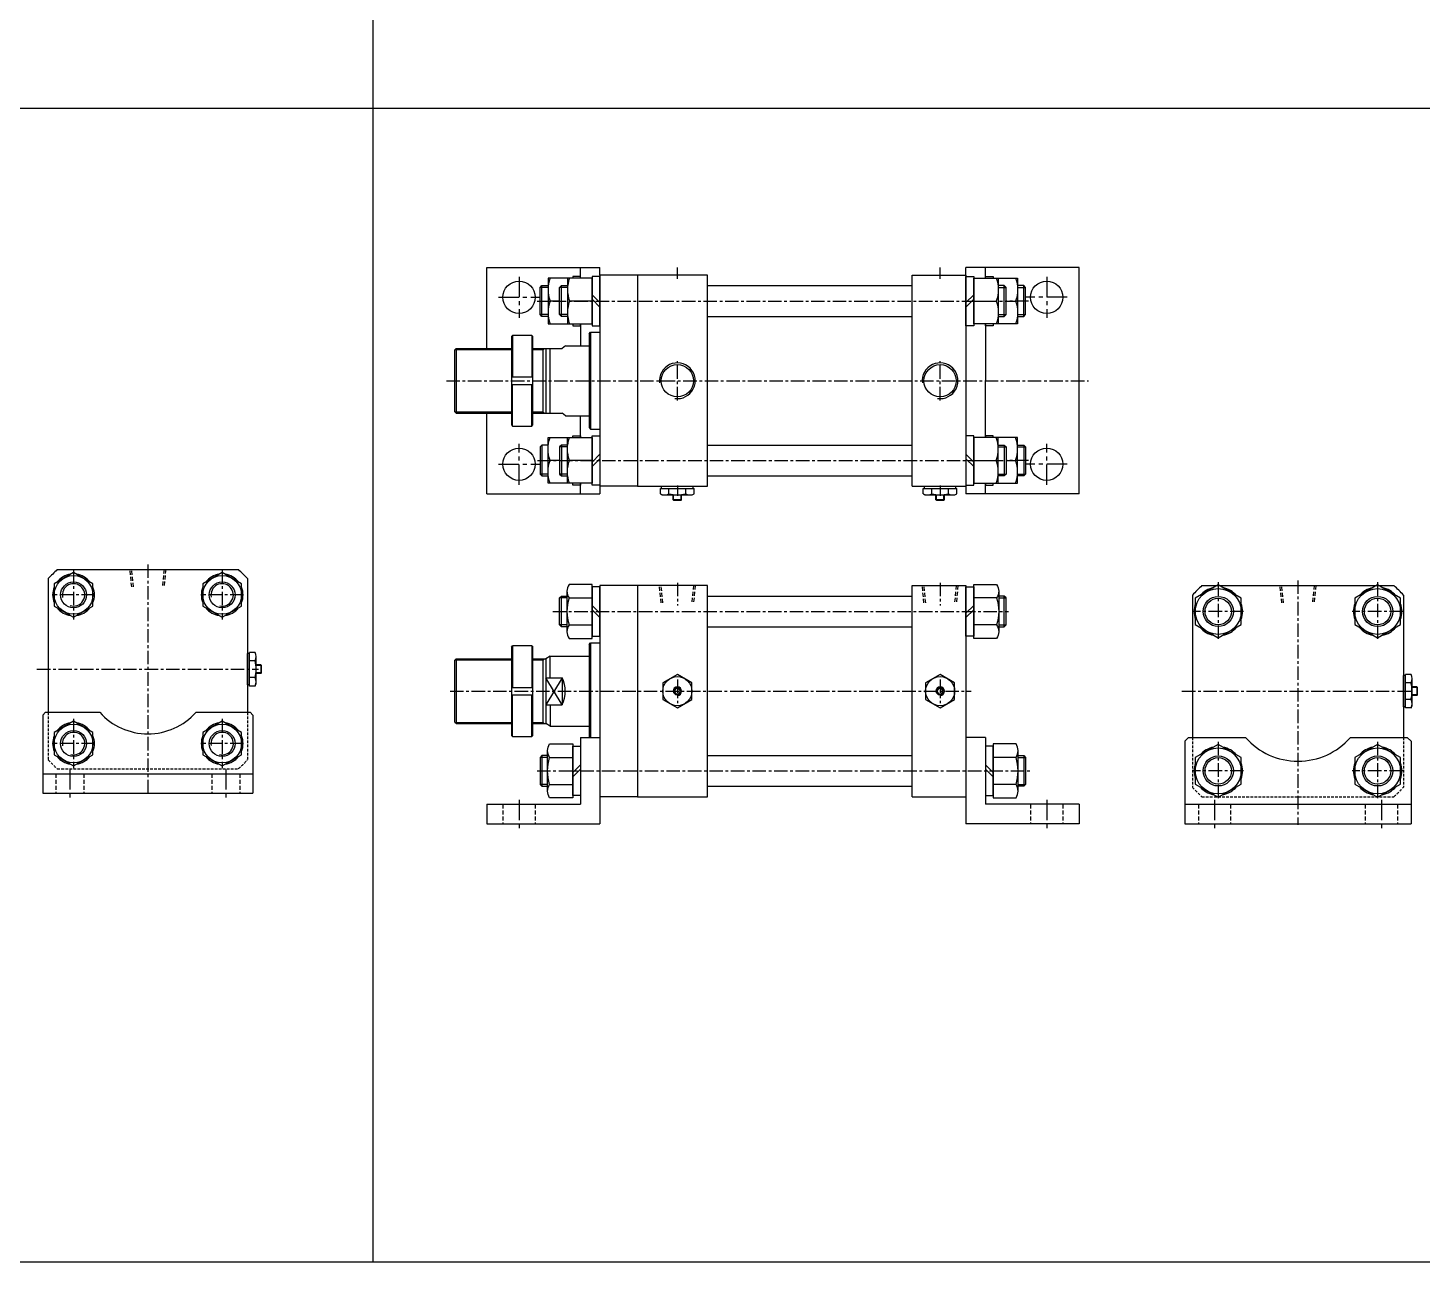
# Model space of a CAD drawing. Extents: x -819 to 7462, y 0 to 3630.
# Drawn here: x 806 to 2101, y 0 to 1146 of the extents above; entities that cross this region are included whole.
import ezdxf

# ---------------------------------------------------------------- set-up
doc = ezdxf.new("R2010")
doc.units = 0
doc.header["$LTSCALE"] = 10
doc.header["$MEASUREMENT"] = 0
for name, pattern in [('CENTER', [2, 1.25, -0.25, 0.25, -0.25]), ('CENTERX2', [4, 2.5, -0.5, 0.5, -0.5]), ('HIDDEN', [0.375, 0.25, -0.125]), ('HIDDENX2', [0.75, 0.5, -0.25])]:
    doc.linetypes.add(name, pattern=pattern)
doc.layers.get('0').update_dxf_attribs({"linetype": 'CONTINUOUS'})
for name, color, linetype in [('CEN', 1, 'CENTERX2'), ('CENTER', 1, 'CENTER'), ('HID', 2, 'HIDDENX2'), ('ML', 7, 'CONTINUOUS'), ('THIN', 3, 'CONTINUOUS')]:
    doc.layers.add(name, color=color, linetype=linetype)

msp = doc.modelspace()

# ---------------------------------------------------------------- linework, layer by layer
for p, q in [((1126.6, 0), (1126.6, 2291.6)), ((7461.9, 1070.8), (0, 1070.8)), ((7461.9, 0), (0, 0))]:
    msp.add_line(p, q)
at = {"color": 7, "linetype": 'Continuous'}
for p, q in [((1393.5, 713.2), (1393.5, 718.2)), ((1393.5, 718.2), (1399.8, 718.2)), ((1394.5, 718.2), (1394.5, 720.2)), ((1394.5, 720.2), (1423.7, 720.2)), ((1396.7, 712.2), (1421.5, 712.2)), ((1399.8, 718.2), (1424.7, 718.2)), ((1401.3, 713.2), (1401.3, 718.2)), ((1405.1, 712.5), (1405.1, 712.5)), ((1405.1, 707.7), (1405.1, 712.2)), ((1413.1, 707.7), (1413.1, 712.2)), ((1416.9, 713.2), (1416.9, 718.2)), ((1423.7, 718.2), (1423.7, 720.2)), ((1424.7, 713.2), (1424.7, 718.2)), ((1637.5, 713.2), (1637.5, 718.2)), ((1637.5, 718.2), (1643.8, 718.2)), ((1638.5, 718.2), (1638.5, 720.2)), ((1638.5, 720.2), (1667.7, 720.2)), ((1640.7, 712.2), (1665.5, 712.2)), ((1643.8, 718.2), (1668.7, 718.2)), ((1645.3, 713.2), (1645.3, 718.2)), ((1649.1, 712.5), (1649.1, 712.5)), ((1649.1, 707.7), (1649.1, 712.2)), ((1657.1, 707.7), (1657.1, 712.2)), ((1660.9, 713.2), (1660.9, 718.2)), ((1667.7, 718.2), (1667.7, 720.2)), ((1668.7, 713.2), (1668.7, 718.2)), ((1405.1, 707.7), (1405.6, 707.2)), ((1413.1, 707.7), (1405.1, 707.7)), ((1405.6, 707.2), (1412.6, 707.2)), ((1413.1, 707.7), (1412.6, 707.2)), ((1649.1, 707.7), (1649.6, 707.2)), ((1657.1, 707.7), (1649.1, 707.7)), ((1649.6, 707.2), (1656.6, 707.2)), ((1657.1, 707.7), (1656.6, 707.2)), ((1009.9, 535.8), (1009.9, 565)), ((1011.9, 565), (1009.9, 565)), ((1016.9, 566), (1011.9, 566)), ((1011.9, 541.2), (1011.9, 566)), ((1016.9, 558.2), (1011.9, 558.2)), ((1017.9, 538), (1017.9, 562.8)), ((1017.7, 546.4), (1017.7, 546.4)), ((1022.4, 554.4), (1017.9, 554.4)), ((1022.4, 546.4), (1017.9, 546.4)), ((1022.4, 554.4), (1022.9, 553.9)), ((1022.4, 554.4), (1022.4, 546.4)), ((1022.4, 546.4), (1022.9, 546.9)), ((1022.9, 546.9), (1022.9, 553.9)), ((2083.4, 515.5), (2083.4, 544.6)), ((2085.4, 544.6), (2083.4, 544.6)), ((2090.4, 545.6), (2085.4, 545.6)), ((2085.4, 520.8), (2085.4, 545.6)), ((1011.9, 535.8), (1009.9, 535.8)), ((1016.9, 542.6), (1011.9, 542.6)), ((1011.9, 534.8), (1011.9, 541.2)), ((1016.9, 534.8), (1011.9, 534.8)), ((2090.4, 537.8), (2085.4, 537.8)), ((2091.4, 517.6), (2091.4, 542.5)), ((2095.9, 534), (2091.4, 534)), ((2095.9, 534), (2096.4, 533.5)), ((2095.9, 534), (2095.9, 526)), ((2096.4, 526.5), (2096.4, 533.5)), ((2090.4, 522.2), (2085.4, 522.2)), ((2085.4, 514.5), (2085.4, 520.8)), ((2091.1, 526), (2091.1, 526)), ((2095.9, 526), (2091.4, 526)), ((2095.9, 526), (2096.4, 526.5)), ((2085.4, 515.5), (2083.4, 515.5)), ((2090.4, 514.5), (2085.4, 514.5))]:
    msp.add_line(p, q, dxfattribs=at)
for points in [[(1395.6, 522.2), (1409.1, 514.5), (1422.6, 522.2), (1422.6, 537.8), (1409.1, 545.6), (1395.6, 537.8)], [(1639.6, 522.2), (1653.1, 514.5), (1666.6, 522.2), (1666.6, 537.8), (1653.1, 545.6), (1639.6, 537.8)], [(1407.6, 532.5), (1406.2, 530), (1407.6, 527.5), (1410.5, 527.5), (1412, 530), (1410.5, 532.5)], [(1651.6, 532.5), (1650.2, 530), (1651.6, 527.5), (1654.5, 527.5), (1656, 530), (1654.5, 532.5)]]:
    msp.add_lwpolyline(points, close=True, dxfattribs=at)
for centre, radius in [((1409.1, 530), 13.5), ((1409.1, 530), 3.5), ((1653.1, 530), 13.5), ((1653.1, 530), 3.5)]:
    msp.add_circle(centre, radius, dxfattribs=at)
for centre, radius, start, end in [((1396.7, 717.8), 5.62, 235.6158, 270), ((1397.4, 720.4), 8.22, 241.7006, 298.2994), ((1409.1, 743.6), 31.3, 255.6172, 270.0141), ((1409.1, 743.6), 31.3, 269.9859, 284.3828), ((1420.8, 720.4), 8.22, 241.7006, 298.2994), ((1640.7, 717.8), 5.62, 235.6158, 270), ((1641.4, 720.4), 8.22, 241.7006, 298.2994), ((1653.1, 743.6), 31.3, 255.6172, 270.0141), ((1653.1, 743.6), 31.3, 269.9859, 284.3828), ((1664.8, 720.4), 8.22, 241.7006, 298.2994), ((1009.7, 562.1), 8.22, 331.7006, 28.2994), ((986.6, 550.4), 31.3, 359.9859, 14.3828), ((986.6, 550.4), 31.3, 345.6172, 0.0141), ((2083.2, 541.7), 8.22, 331.7006, 28.2994), ((1009.7, 538.7), 8.22, 331.7006, 28.2994), ((1012.3, 538), 5.62, 325.6158, 0), ((2060, 530), 31.3, 359.9859, 14.3828), ((2060, 530), 31.3, 345.6172, 0.0141), ((2083.2, 518.3), 8.22, 331.7006, 28.2994), ((2085.8, 517.6), 5.62, 325.6158, 0)]:
    msp.add_arc(centre, radius, start, end, dxfattribs=at)
at = {"layer": 'CEN', "color": 1, "linetype": 'CENTER', "ltscale": 1.5}
for p, q in [((1262.1, 914.7), (1262.1, 876.7)), ((1752.1, 914.7), (1752.1, 876.7)), ((1243.1, 895.7), (1281.1, 895.7)), ((1771.1, 895.7), (1733.1, 895.7)), ((1262.1, 721.7), (1262.1, 759.7)), ((1752.1, 721.7), (1752.1, 759.7)), ((1243.1, 740.7), (1281.1, 740.7)), ((1771.1, 740.7), (1733.1, 740.7)), ((844.9, 457.4), (844.9, 431.4)), ((989.9, 457.4), (989.9, 431.4)), ((1262.1, 429), (1262.1, 403)), ((1752.1, 429), (1752.1, 403)), ((1907.9, 429), (1907.9, 403)), ((2062.9, 429), (2062.9, 403))]:
    msp.add_line(p, q, dxfattribs=at)
at = {"layer": 'CENTER'}
for p, q in [((848.4, 642.4), (848.4, 596.5)), ((986.4, 642.4), (986.4, 596.5)), ((1911.4, 631.1), (1911.4, 576.9)), ((2059.4, 631.1), (2059.4, 576.9)), ((868.3, 619.4), (828.5, 619.4)), ((1006.3, 619.4), (966.5, 619.4)), ((1934.9, 604), (1887.9, 604)), ((2082.9, 604), (2035.9, 604)), ((848.4, 504.4), (848.4, 458.5)), ((986.4, 504.4), (986.4, 458.5)), ((868.3, 481.4), (828.5, 481.4)), ((1006.3, 481.4), (966.5, 481.4)), ((1911.4, 483.1), (1911.4, 428.9)), ((2059.4, 483.1), (2059.4, 428.9)), ((1934.9, 456), (1887.9, 456)), ((2082.9, 456), (2035.9, 456))]:
    msp.add_line(p, q, dxfattribs=at)
at = {"layer": 'HID', "color": 6, "linetype": 'HIDDEN', "ltscale": 1.5}
for p, q in [((831.9, 453.4), (831.9, 435.4)), ((857.9, 453.4), (857.9, 435.4)), ((976.9, 453.4), (976.9, 435.4)), ((1002.9, 453.4), (1002.9, 435.4)), ((1247.1, 425), (1247.1, 407)), ((1277.1, 425), (1277.1, 407)), ((1737.1, 425), (1737.1, 407)), ((1767.1, 425), (1767.1, 407)), ((1892.9, 425), (1892.9, 407)), ((1922.9, 425), (1922.9, 407)), ((2047.9, 425), (2047.9, 407)), ((2077.9, 425), (2077.9, 407))]:
    msp.add_line(p, q, dxfattribs=at)
at = {"layer": 'ML'}
for p, q in [((1232.1, 923.2), (1337.1, 923.2)), ((1232.1, 848.2), (1232.1, 923.2)), ((1319.1, 913.5), (1319.1, 923.2)), ((1337.1, 916.2), (1337.1, 923.2)), ((1782.1, 923.2), (1677.1, 923.2)), ((1677.1, 916.2), (1677.1, 923.2)), ((1695.1, 913.5), (1695.1, 923.2)), ((1782.1, 818.2), (1782.1, 923.2)), ((1283.4, 877.9), (1283.4, 906.5)), ((1301.4, 877.9), (1301.4, 906.5)), ((1337.1, 916.2), (1337.1, 720.2)), ((1372.1, 916.2), (1337.1, 916.2)), ((1372.1, 916.2), (1372.1, 720.2)), ((1437.1, 916.2), (1372.1, 916.2)), ((1437.1, 720.2), (1437.1, 916.2)), ((1627.1, 916.2), (1677.1, 916.2)), ((1627.1, 720.2), (1627.1, 916.2)), ((1677.1, 916.2), (1677.1, 720.2)), ((1677.1, 916.2), (1677.1, 720.2)), ((1712.7, 877.9), (1712.7, 906.5)), ((1730.7, 877.9), (1730.7, 906.5)), ((1329.9, 897.9), (1337.1, 890.7)), ((1329.9, 893.8), (1337.1, 886.6)), ((1684.3, 897.9), (1677.1, 890.7)), ((1684.3, 893.8), (1677.1, 886.6)), ((1299.7, 892.2), (1291, 892.2)), ((1329.9, 892.2), (1309, 892.2)), ((1684.3, 892.2), (1705.2, 892.2)), ((1714.4, 892.2), (1723.2, 892.2)), ((1319.1, 871), (1319.1, 850.7)), ((1695.1, 871), (1695.1, 818.2)), ((1255, 859.2), (1256, 860.2)), ((1255, 859.2), (1255, 777.2)), ((1256, 860.2), (1256, 821.7)), ((1274, 860.2), (1256, 860.2)), ((1274, 860.2), (1274, 821.7)), ((1274, 860.2), (1275, 859.2)), ((1275, 777.2), (1275, 859.2)), ((1327.1, 861.7), (1328.6, 863.2)), ((1327.1, 861.7), (1327.1, 774.7)), ((1328.6, 863.2), (1328.6, 773.2)), ((1202.1, 846.7), (1203.6, 848.2)), ((1202.1, 846.7), (1202.1, 789.7)), ((1203.6, 848.2), (1203.6, 788.2)), ((1284.1, 848.2), (1284.1, 788.2)), ((1287.1, 848.2), (1287.1, 788)), ((1291.1, 788.2), (1291.1, 848.2)), ((1305.1, 850.7), (1302.1, 848.2)), ((1255, 821.7), (1275, 821.7)), ((1695.1, 765.5), (1695.1, 818.2)), ((1782.1, 713.2), (1782.1, 818.2)), ((1255, 814.7), (1275, 814.7)), ((1256, 776.2), (1256, 814.7)), ((1274, 776.2), (1274, 814.7)), ((1202.1, 789.7), (1203.6, 788.2)), ((1232.1, 713.2), (1232.1, 788.2)), ((1255, 777.2), (1256, 776.2)), ((1274, 776.2), (1275, 777.2)), ((1305.1, 785.7), (1302.1, 788.2)), ((1319.1, 765.5), (1319.1, 785.7)), ((1256, 776.2), (1274, 776.2)), ((1327.1, 774.7), (1328.6, 773.2)), ((1283.4, 758.5), (1283.4, 729.9)), ((1301.4, 758.5), (1301.4, 729.9)), ((1712.7, 758.5), (1712.7, 729.9)), ((1730.7, 758.5), (1730.7, 729.9)), ((1299.7, 744.2), (1291, 744.2)), ((1329.9, 744.2), (1309, 744.2)), ((1329.9, 742.7), (1337.1, 749.9)), ((1329.9, 738.6), (1337.1, 745.8)), ((1684.3, 742.7), (1677.1, 749.9)), ((1684.3, 738.6), (1677.1, 745.8)), ((1684.3, 744.2), (1705.2, 744.2)), ((1714.4, 744.2), (1723.2, 744.2)), ((1232.1, 713.2), (1337.1, 713.2)), ((1319.1, 713.2), (1319.1, 723)), ((1372.1, 720.2), (1337.1, 720.2)), ((1337.1, 720.2), (1337.1, 713.2)), ((1372.1, 720.2), (1437.1, 720.2)), ((1627.1, 720.2), (1677.1, 720.2)), ((1677.1, 720.2), (1677.1, 713.2)), ((1782.1, 713.2), (1677.1, 713.2)), ((1695.1, 713.2), (1695.1, 723)), ((824.9, 634.5), (824.9, 510.4)), ((833.3, 642.9), (1001.5, 642.9)), ((1009.9, 634.5), (1009.9, 510.4)), ((1306.6, 622.8), (1306.6, 585.2)), ((1372.1, 628), (1337.1, 628)), ((1337.1, 628), (1337.1, 432)), ((1372.1, 628), (1372.1, 432)), ((1437.1, 628), (1372.1, 628)), ((1437.1, 432), (1437.1, 628)), ((1627.1, 432), (1627.1, 628)), ((1627.1, 628), (1677.1, 628)), ((1677.1, 628), (1677.1, 432)), ((1707.6, 622.8), (1707.6, 585.2)), ((1896.2, 628), (2074.5, 628)), ((1301.4, 589.7), (1301.4, 618.3)), ((1308.5, 616.6), (1329.9, 616.6)), ((1329.9, 609.7), (1337.1, 602.5)), ((1684.3, 609.7), (1677.1, 602.5)), ((1705.6, 616.6), (1684.3, 616.6)), ((1712.7, 589.7), (1712.7, 618.3)), ((1887.4, 619.2), (1887.4, 487)), ((2083.4, 619.2), (2083.4, 487)), ((1329.9, 605.6), (1337.1, 598.4)), ((1684.3, 605.6), (1677.1, 598.4)), ((1308.5, 591.5), (1329.9, 591.5)), ((1705.6, 591.5), (1684.3, 591.5)), ((1255, 571), (1256, 572)), ((1255, 571), (1255, 489)), ((1274, 572), (1256, 572)), ((1256, 572), (1256, 533.5)), ((1274, 572), (1275, 571)), ((1274, 572), (1274, 533.5)), ((1275, 489), (1275, 571)), ((1327.1, 573.5), (1328.6, 575)), ((1327.1, 573.5), (1327.1, 487)), ((1328.6, 575), (1328.6, 487)), ((1202.1, 558.5), (1203.6, 560)), ((1202.1, 558.5), (1202.1, 501.5)), ((1203.6, 560), (1203.6, 500)), ((1284.1, 560), (1284.1, 500)), ((1291.1, 562.5), (1287.1, 560.2)), ((1287.1, 560.2), (1287.1, 499.9)), ((1291.1, 542.5), (1291.1, 562.5)), ((1255, 533.5), (1275, 533.5)), ((1287.1, 542.5), (1302.1, 542.5)), ((1302.1, 542.5), (1302.1, 517.5)), ((1255, 526.5), (1275, 526.5)), ((1256, 488), (1256, 526.5)), ((1274, 488), (1274, 526.5)), ((822.4, 510.4), (819.9, 507.9)), ((819.9, 507.9), (819.9, 435.4)), ((822.4, 510.4), (872.7, 510.4)), ((962.1, 510.4), (1012.4, 510.4)), ((1012.4, 510.4), (1014.9, 507.9)), ((1014.9, 507.9), (1014.9, 435.4)), ((1287.1, 517.5), (1302.1, 517.5)), ((1291.1, 517.5), (1291.1, 497.5)), ((1202.1, 501.5), (1203.6, 500)), ((1291.1, 497.5), (1287.1, 499.9)), ((1255, 489), (1256, 488)), ((1256, 488), (1274, 488)), ((1274, 488), (1275, 489)), ((1319.1, 487), (1319.1, 425)), ((1319.1, 487), (1337.1, 487)), ((1695.1, 487), (1677.1, 487)), ((1695.1, 487), (1695.1, 425)), ((1883.9, 487), (1880.4, 483.5)), ((1880.4, 483.5), (1880.4, 407)), ((1883.9, 487), (1936.6, 487)), ((2034.1, 487), (2086.9, 487)), ((2086.9, 487), (2090.4, 483.5)), ((2090.4, 483.5), (2090.4, 407)), ((1283.4, 470.3), (1283.4, 441.7)), ((1288.6, 437.2), (1288.6, 474.8)), ((1290.5, 468.6), (1311.9, 468.6)), ((1723.6, 468.6), (1702.3, 468.6)), ((1725.6, 437.2), (1725.6, 474.8)), ((1730.7, 470.3), (1730.7, 441.7)), ((819.9, 453.4), (1014.9, 453.4)), ((1311.9, 454.5), (1319.1, 461.7)), ((1311.9, 450.4), (1319.1, 457.6)), ((1702.3, 454.5), (1695.1, 461.7)), ((1702.3, 450.4), (1695.1, 457.6)), ((1290.5, 443.5), (1311.9, 443.5)), ((1723.6, 443.5), (1702.3, 443.5)), ((819.9, 435.4), (1014.9, 435.4)), ((1372.1, 432), (1337.1, 432)), ((1337.1, 432), (1337.1, 407)), ((1372.1, 432), (1437.1, 432)), ((1627.1, 432), (1677.1, 432)), ((1677.1, 432), (1677.1, 407)), ((1232.1, 425), (1319.1, 425)), ((1232.1, 425), (1232.1, 407)), ((1782.1, 425), (1695.1, 425)), ((1782.1, 425), (1782.1, 407)), ((1880.4, 425), (2090.4, 425)), ((1232.1, 407), (1337.1, 407)), ((1782.1, 407), (1677.1, 407)), ((1880.4, 407), (2090.4, 407))]:
    msp.add_line(p, q, dxfattribs=at)
at = {"layer": 'ML', "color": 1, "linetype": 'CENTER'}
for p, q in [((1409.1, 912.9), (1409.1, 923.3)), ((1653.1, 912.9), (1653.1, 923.3)), ((1279, 892.2), (1299.7, 892.2)), ((1293.4, 892.2), (1716.7, 892.2)), ((1735.2, 892.2), (1714.4, 892.2)), ((1409.1, 800), (1409.1, 836.5)), ((1653.1, 800), (1653.1, 836.5)), ((1194.6, 818.2), (1790.8, 818.2)), ((1279.2, 744.2), (1719, 744.2)), ((1279.2, 744.2), (1299.7, 744.2)), ((1735.3, 744.2), (1714.4, 744.2)), ((1409.1, 721), (1409.1, 711.5)), ((1653.1, 721), (1653.1, 711.5)), ((917.4, 647.6), (917.4, 433.1)), ((1409.1, 630.7), (1409.1, 609.5)), ((1653.1, 630.7), (1653.1, 609.5)), ((1985.4, 632.9), (1985.4, 406)), ((1293.4, 604), (1716.7, 604)), ((814.4, 550.4), (1020.2, 550.4)), ((1409.1, 541), (1409.1, 519)), ((1653.1, 541), (1653.1, 519)), ((1198, 530), (1682, 530)), ((1877.7, 530), (2090.1, 530)), ((1278.9, 456), (1738.1, 456))]:
    msp.add_line(p, q, dxfattribs=at)
at = {"layer": 'ML', "color": 7, "linetype": 'Continuous'}
for p, q in [((1437.1, 906.5), (1627.1, 906.5)), ((1437.1, 877.9), (1627.1, 877.9)), ((1328.6, 863.2), (1337.1, 863.2)), ((1203.6, 848.2), (1255, 848.2)), ((1275, 848.2), (1287.1, 848.2)), ((1287.1, 848.2), (1302.1, 848.2)), ((1305.1, 850.7), (1327.1, 850.7)), ((1203.6, 788.2), (1255, 788.2)), ((1275, 788.2), (1287.1, 788.2)), ((1287.1, 788.2), (1302.1, 788.2)), ((1305.1, 785.7), (1327.1, 785.7)), ((1328.6, 773.2), (1337.1, 773.2)), ((1437.1, 758.5), (1627.1, 758.5)), ((1437.1, 729.9), (1627.1, 729.9)), ((1437.1, 618.3), (1627.1, 618.3)), ((1437.1, 589.7), (1627.1, 589.7)), ((1328.6, 575), (1337.1, 575)), ((1203.6, 560), (1255, 560)), ((1275, 560), (1287.1, 560)), ((1291.1, 562.5), (1327.1, 562.5)), ((1203.6, 500), (1255, 500)), ((1275, 500), (1287.1, 500)), ((1291.1, 497.5), (1327.1, 497.5)), ((1437.1, 470.3), (1627.1, 470.3)), ((1437.1, 441.7), (1627.1, 441.7))]:
    msp.add_line(p, q, dxfattribs=at)
at = {"layer": 'ML', "color": 2, "linetype": 'Continuous'}
for p, q in [((1202.6, 847.2), (1255, 847.2)), ((1275, 847.2), (1284.1, 847.2)), ((1202.6, 789.2), (1255, 789.2)), ((1275, 789.2), (1284.1, 789.2)), ((1202.6, 559), (1255, 559)), ((1275, 559), (1284.1, 559)), ((1202.6, 501), (1255, 501)), ((1275, 501), (1284.1, 501))]:
    msp.add_line(p, q, dxfattribs=at)
at = {"layer": 'ML', "color": 2}
for p, q in [((1284.1, 847.2), (1285.8, 848.2)), ((1284.1, 789.2), (1285.8, 788.2)), ((1405.6, 712.4), (1405.6, 712.4)), ((1405.6, 707.2), (1405.6, 712.2)), ((1412.6, 707.2), (1412.6, 712.2)), ((1649.6, 712.4), (1649.6, 712.4)), ((1649.6, 707.2), (1649.6, 712.2)), ((1656.6, 707.2), (1656.6, 712.2)), ((1284.1, 559), (1285.8, 560)), ((1017.7, 546.9), (1017.7, 546.9)), ((1022.9, 553.9), (1017.9, 553.9)), ((1022.9, 546.9), (1017.9, 546.9)), ((1302.1, 517.5), (1287.1, 542.5)), ((1302.1, 542.5), (1287.1, 517.5)), ((2096.4, 533.5), (2091.4, 533.5)), ((2091.2, 526.5), (2091.2, 526.5)), ((2096.4, 526.5), (2091.4, 526.5)), ((1284.1, 501), (1285.8, 500))]:
    msp.add_line(p, q, dxfattribs=at)
at = {"layer": 'ML', "color": 6, "linetype": 'HIDDEN', "ltscale": 1.5}
for p, q in [((902.4, 626.9), (900.8, 642.9)), ((904, 626.9), (902.4, 642.9)), ((932.4, 642.9), (930.8, 626.9)), ((934, 642.9), (932.4, 626.9)), ((1394.1, 612), (1392.5, 628)), ((1395.7, 612), (1394.1, 628)), ((1424.1, 628), (1422.5, 612)), ((1425.7, 628), (1424.1, 612)), ((1638.1, 612), (1636.5, 628)), ((1639.7, 612), (1638.1, 628)), ((1668.1, 628), (1666.5, 612)), ((1669.7, 628), (1668.1, 612)), ((1970.4, 612), (1968.8, 628)), ((1972, 612), (1970.4, 628)), ((2000.4, 628), (1998.8, 612)), ((2002, 628), (2000.4, 612))]:
    msp.add_line(p, q, dxfattribs=at)
at = {"layer": 'ML', "color": 6, "linetype": 'HIDDEN'}
for p, q in [((824.9, 510.4), (824.9, 466.4)), ((1009.9, 510.4), (1009.9, 466.4)), ((1887.4, 487), (1887.4, 440.9)), ((2083.4, 487), (2083.4, 440.9)), ((833.3, 457.9), (1001.5, 457.9)), ((1896.2, 432), (2074.5, 432))]:
    msp.add_line(p, q, dxfattribs=at)
at = {"layer": 'ML'}
for points in [[(1289.1, 877.9), (1283.4, 877.9), (1281.7, 879.6), (1281.7, 904.8), (1283.4, 906.5), (1289.1, 906.5)], [(1311.9, 913.5), (1289.1, 913.5), (1289.1, 871), (1311.9, 871)], [(1307.1, 877.9), (1301.4, 877.9), (1299.7, 879.6), (1299.7, 904.8), (1301.4, 906.5), (1307.1, 906.5)], [(1319.1, 913.5), (1319.1, 915.1), (1311.9, 915.1), (1311.9, 913.5)], [(1337.1, 869.3), (1337.1, 915.1), (1329.9, 915.1), (1329.9, 869.3), (1337.1, 869.3)], [(1677.1, 869.3), (1677.1, 915.1), (1684.3, 915.1), (1684.3, 869.3), (1677.1, 869.3)], [(1695.1, 913.5), (1695.1, 915.1), (1702.3, 915.1), (1702.3, 913.5)], [(1702.3, 913.5), (1725.1, 913.5), (1725.1, 871), (1702.3, 871)], [(1707.1, 877.9), (1712.7, 877.9), (1714.4, 879.6), (1714.4, 904.8), (1712.7, 906.5), (1707.1, 906.5)], [(1725.1, 877.9), (1730.7, 877.9), (1732.4, 879.6), (1732.4, 904.8), (1730.7, 906.5), (1725.1, 906.5)], [(1311.9, 871), (1311.9, 869.3), (1319.1, 869.3)], [(1319.1, 869.3), (1319.1, 871)], [(1702.3, 871), (1702.3, 869.3), (1695.1, 869.3)], [(1695.1, 869.3), (1695.1, 871)], [(1311.9, 723), (1289.1, 723), (1289.1, 765.5), (1311.9, 765.5)], [(1311.9, 765.5), (1311.9, 767.1), (1319.1, 767.1)], [(1319.1, 767.1), (1319.1, 765.5)], [(1337.1, 767.1), (1337.1, 721.3), (1329.9, 721.3), (1329.9, 767.1), (1337.1, 767.1)], [(1677.1, 767.1), (1677.1, 721.3), (1684.3, 721.3), (1684.3, 767.1), (1677.1, 767.1)], [(1702.3, 765.5), (1702.3, 767.1), (1695.1, 767.1)], [(1695.1, 767.1), (1695.1, 765.5)], [(1702.3, 723), (1725.1, 723), (1725.1, 765.5), (1702.3, 765.5)], [(1289.1, 758.5), (1283.4, 758.5), (1281.7, 756.8), (1281.7, 731.6), (1283.4, 729.9), (1289.1, 729.9)], [(1307.1, 758.5), (1301.4, 758.5), (1299.7, 756.8), (1299.7, 731.6), (1301.4, 729.9), (1307.1, 729.9)], [(1707.1, 758.5), (1712.7, 758.5), (1714.4, 756.8), (1714.4, 731.6), (1712.7, 729.9), (1707.1, 729.9)], [(1725.1, 758.5), (1730.7, 758.5), (1732.4, 756.8), (1732.4, 731.6), (1730.7, 729.9), (1725.1, 729.9)], [(1319.1, 723), (1319.1, 721.3), (1311.9, 721.3), (1311.9, 723)], [(1695.1, 723), (1695.1, 721.3), (1702.3, 721.3), (1702.3, 723)], [(830.4, 629.8), (830.4, 609), (848.4, 598.7), (866.4, 609), (866.4, 629.8), (848.4, 640.2), (830.4, 629.8)], [(968.4, 629.8), (968.4, 609), (986.4, 598.7), (1004.4, 609), (1004.4, 629.8), (986.4, 640.2), (968.4, 629.8)], [(1337.1, 581.1), (1337.1, 627), (1329.9, 627), (1329.9, 581.1), (1337.1, 581.1)], [(1677.1, 581.1), (1677.1, 627), (1684.3, 627), (1684.3, 581.1), (1677.1, 581.1)], [(1890.1, 616.3), (1890.1, 591.8), (1911.4, 579.5), (1932.6, 591.8), (1932.6, 616.3), (1911.4, 628.6), (1890.1, 616.3)], [(2038.1, 616.3), (2038.1, 591.8), (2059.4, 579.5), (2080.6, 591.8), (2080.6, 616.3), (2059.4, 628.6), (2038.1, 616.3)], [(1306.6, 589.7), (1301.4, 589.7), (1299.7, 591.5), (1299.7, 616.6), (1301.4, 618.3), (1306.6, 618.3)], [(1707.6, 589.7), (1712.7, 589.7), (1714.4, 591.5), (1714.4, 616.6), (1712.7, 618.3), (1707.6, 618.3)], [(830.4, 491.8), (830.4, 471), (848.4, 460.7), (866.4, 471), (866.4, 491.8), (848.4, 502.2), (830.4, 491.8)], [(968.4, 491.8), (968.4, 471), (986.4, 460.7), (1004.4, 471), (1004.4, 491.8), (986.4, 502.2), (968.4, 491.8)], [(1890.1, 468.3), (1890.1, 443.8), (1911.4, 431.5), (1932.6, 443.8), (1932.6, 468.3), (1911.4, 480.6), (1890.1, 468.3)], [(2038.1, 468.3), (2038.1, 443.8), (2059.4, 431.5), (2080.6, 443.8), (2080.6, 468.3), (2059.4, 480.6), (2038.1, 468.3)], [(1288.6, 470.3), (1283.4, 470.3), (1281.7, 468.6), (1281.7, 443.5), (1283.4, 441.7), (1288.6, 441.7)], [(1319.1, 479), (1319.1, 433.1), (1311.9, 433.1), (1311.9, 479), (1319.1, 479)], [(1695.1, 479), (1695.1, 433.1), (1702.3, 433.1), (1702.3, 479), (1695.1, 479)], [(1725.6, 470.3), (1730.7, 470.3), (1732.4, 468.6), (1732.4, 443.5), (1730.7, 441.7), (1725.6, 441.7)]]:
    msp.add_lwpolyline(points, dxfattribs=at)
for points in [[(1291, 913.5, 0.178633), (1291, 892.2, 0.178633), (1291, 871)], [(1309, 913.5, 0.178633), (1309, 892.2, 0.178633), (1309, 871)], [(1705.2, 913.5, -0.178633), (1705.2, 892.2, -0.178633), (1705.2, 871)], [(1723.2, 913.5, -0.178633), (1723.2, 892.2, -0.178633), (1723.2, 871)], [(1291, 723, -0.178633), (1291, 744.2, -0.178633), (1291, 765.5)], [(1309, 723, -0.178633), (1309, 744.2, -0.178633), (1309, 765.5)], [(1705.2, 723, 0.178633), (1705.2, 744.2, 0.178633), (1705.2, 765.5)], [(1723.2, 723, 0.178633), (1723.2, 744.2, 0.178633), (1723.2, 765.5)], [(1329.9, 629.1), (1308.5, 629.1, 0.309401), (1308.5, 616.6, 0.154701), (1308.5, 591.5, 0.309401), (1308.5, 579), (1329.9, 579), (1329.9, 629.1)], [(1684.3, 629.1), (1705.6, 629.1, -0.309401), (1705.6, 616.6, -0.154701), (1705.6, 591.5, -0.309401), (1705.6, 579), (1684.3, 579), (1684.3, 629.1)], [(1311.9, 431), (1290.5, 431, -0.309401), (1290.5, 443.5, -0.154701), (1290.5, 468.6, -0.309401), (1290.5, 481.1), (1311.9, 481.1), (1311.9, 431)], [(1702.3, 431), (1723.6, 431, 0.309401), (1723.6, 443.5, 0.154701), (1723.6, 468.6, 0.309401), (1723.6, 481.1), (1702.3, 481.1), (1702.3, 431)]]:
    msp.add_lwpolyline(points, format="xyb", dxfattribs=at)
for points in [[(1329.9, 913.5), (1307.1, 913.5), (1307.1, 871), (1329.9, 871)], [(1684.3, 913.5), (1707.1, 913.5), (1707.1, 871), (1684.3, 871)], [(1329.9, 723), (1307.1, 723), (1307.1, 765.5), (1329.9, 765.5)], [(1684.3, 723), (1707.1, 723), (1707.1, 765.5), (1684.3, 765.5)]]:
    msp.add_lwpolyline(points, close=True, dxfattribs=at)
for centre, radius in [((1262.1, 895.7), 15), ((1752.1, 895.7), 15), ((1409.1, 818.2), 15), ((1653.1, 818.2), 15), ((1262.1, 740.7), 15), ((1752.1, 740.7), 15), ((848.4, 619.4), 18), ((986.4, 619.4), 18), ((848.4, 619.4), 12), ((986.4, 619.4), 12), ((1911.4, 604), 21.3), ((2059.4, 604), 21.3), ((1911.4, 604), 14), ((2059.4, 604), 14), ((848.4, 481.4), 18), ((848.4, 481.4), 12), ((986.4, 481.4), 18), ((986.4, 481.4), 12), ((1911.4, 456), 21.3), ((1911.4, 456), 14), ((2059.4, 456), 21.3), ((2059.4, 456), 14)]:
    msp.add_circle(centre, radius, dxfattribs=at)
at = {"layer": 'ML', "color": 2}
for centre in [(1911.4, 604), (2059.4, 604), (1911.4, 456), (2059.4, 456)]:
    msp.add_circle(centre, 12.3, dxfattribs=at)
for centre, radius, start, end in [((1409.1, 818.2), 16.6, 261.7197, 186.8277), ((1653.1, 818.2), 16.6, 261.7197, 186.8277), ((848.4, 619.4), 10.4, 251.9737, 192.9554), ((986.4, 619.4), 10.4, 257.8599, 190.8987), ((1409.1, 530), 4, 270, 180), ((1653.1, 530), 4, 270, 180), ((848.4, 481.4), 10.4, 255.4467, 191.0432), ((986.4, 481.4), 10.4, 255.7855, 190.7916)]:
    msp.add_arc(centre, radius, start, end, dxfattribs=at)
at = {"layer": 'ML'}
for centre, radius, start, end in [((917.4, 550.4), 125, 132.2686, 137.7314), ((848.4, 619.4), 19.4, 98.4711, 141.5289), ((848.4, 619.4), 19.4, 38.4711, 81.5289), ((986.4, 619.4), 19.4, 98.4711, 141.5289), ((986.4, 619.4), 19.4, 38.4711, 81.5289), ((917.4, 550.4), 125, 42.2686, 47.7314), ((848.4, 619.4), 19.4, 158.4711, 201.5289), ((848.4, 619.4), 19.4, 338.4711, 21.5289), ((986.4, 619.4), 19.4, 158.4711, 201.5289), ((986.4, 619.4), 19.4, 338.4711, 21.5289), ((1985.4, 530), 132.5, 132.3007, 137.6993), ((1911.4, 604), 22.5, 101.2415, 138.7585), ((1911.4, 604), 22.5, 41.2415, 78.7585), ((2059.4, 604), 22.5, 101.2415, 138.7585), ((2059.4, 604), 22.5, 41.2415, 78.7585), ((1985.4, 530), 132.5, 42.3007, 47.6993), ((1911.4, 604), 22.5, 161.2415, 198.7585), ((1911.4, 604), 22.5, 341.2415, 18.7585), ((2059.4, 604), 22.5, 161.2415, 198.7585), ((2059.4, 604), 22.5, 341.2415, 18.7585), ((848.4, 619.4), 19.4, 218.4711, 261.5289), ((848.4, 619.4), 19.4, 278.4711, 321.5289), ((986.4, 619.4), 19.4, 218.4711, 261.5289), ((986.4, 619.4), 19.4, 278.4711, 321.5289), ((1911.4, 604), 22.5, 221.2415, 258.7585), ((1911.4, 604), 22.5, 281.2415, 318.7585), ((2059.4, 604), 22.5, 221.2415, 258.7585), ((2059.4, 604), 22.5, 281.2415, 318.7585), ((1277.5, 530), 27.5, 333.0085, 26.9915), ((917.4, 550.4), 60, 221.8103, 318.1897), ((848.4, 481.4), 19.4, 98.4711, 141.5289), ((848.4, 481.4), 19.4, 38.4711, 81.5289), ((986.4, 481.4), 19.4, 98.4711, 141.5289), ((986.4, 481.4), 19.4, 38.4711, 81.5289), ((848.4, 481.4), 19.4, 158.4711, 201.5289), ((848.4, 481.4), 19.4, 338.4711, 21.5289), ((986.4, 481.4), 19.4, 158.4711, 201.5289), ((986.4, 481.4), 19.4, 338.4711, 21.5289), ((1985.4, 530), 65, 221.4173, 318.5827), ((848.4, 481.4), 19.4, 218.4711, 261.5289), ((848.4, 481.4), 19.4, 278.4711, 321.5289), ((986.4, 481.4), 19.4, 218.4711, 261.5289), ((986.4, 481.4), 19.4, 278.4711, 321.5289), ((1911.4, 456), 22.5, 101.2415, 138.7585), ((1911.4, 456), 22.5, 41.2415, 78.7585), ((2059.4, 456), 22.5, 101.2415, 138.7585), ((2059.4, 456), 22.5, 41.2415, 78.7585), ((1911.4, 456), 22.5, 161.2415, 198.7585), ((1911.4, 456), 22.5, 341.2415, 18.7585), ((2059.4, 456), 22.5, 161.2415, 198.7585), ((2059.4, 456), 22.5, 341.2415, 18.7585), ((1911.4, 456), 22.5, 221.2415, 258.7585), ((1911.4, 456), 22.5, 281.2415, 318.7585), ((2059.4, 456), 22.5, 221.2415, 258.7585), ((2059.4, 456), 22.5, 281.2415, 318.7585)]:
    msp.add_arc(centre, radius, start, end, dxfattribs=at)
at = {"layer": 'ML', "color": 6, "linetype": 'HIDDEN'}
for centre, radius, start, end in [((917.4, 550.4), 125, 222.2686, 227.7314), ((917.4, 550.4), 125, 312.2686, 317.7314), ((1985.4, 530), 132.5, 222.3007, 227.6993), ((1985.4, 530), 132.5, 312.3007, 317.6993)]:
    msp.add_arc(centre, radius, start, end, dxfattribs=at)
at = {"layer": 'THIN', "color": 2}
for p, q in [((1289.1, 904.8), (1281.7, 904.8)), ((1307.1, 904.8), (1299.7, 904.8)), ((1707.1, 904.8), (1714.4, 904.8)), ((1725.1, 904.8), (1732.4, 904.8)), ((1289.1, 879.6), (1281.7, 879.6)), ((1307.1, 879.6), (1299.7, 879.6)), ((1707.1, 879.6), (1714.4, 879.6)), ((1725.1, 879.6), (1732.4, 879.6)), ((1307.1, 756.8), (1299.7, 756.8)), ((1707.1, 756.8), (1714.4, 756.8)), ((1725.1, 756.8), (1732.4, 756.8)), ((1289.1, 731.6), (1281.7, 731.6)), ((1307.1, 731.6), (1299.7, 731.6)), ((1707.1, 731.6), (1714.4, 731.6)), ((1725.1, 731.6), (1732.4, 731.6)), ((1306.6, 616.6), (1299.7, 616.6)), ((1707.6, 616.6), (1714.4, 616.6)), ((1306.6, 591.5), (1299.7, 591.5)), ((1707.6, 591.5), (1714.4, 591.5)), ((1288.6, 468.6), (1281.7, 468.6)), ((1725.6, 468.6), (1732.4, 468.6)), ((1288.6, 443.5), (1281.7, 443.5)), ((1725.6, 443.5), (1732.4, 443.5))]:
    msp.add_line(p, q, dxfattribs=at)

doc.saveas('drawing.dxf')
